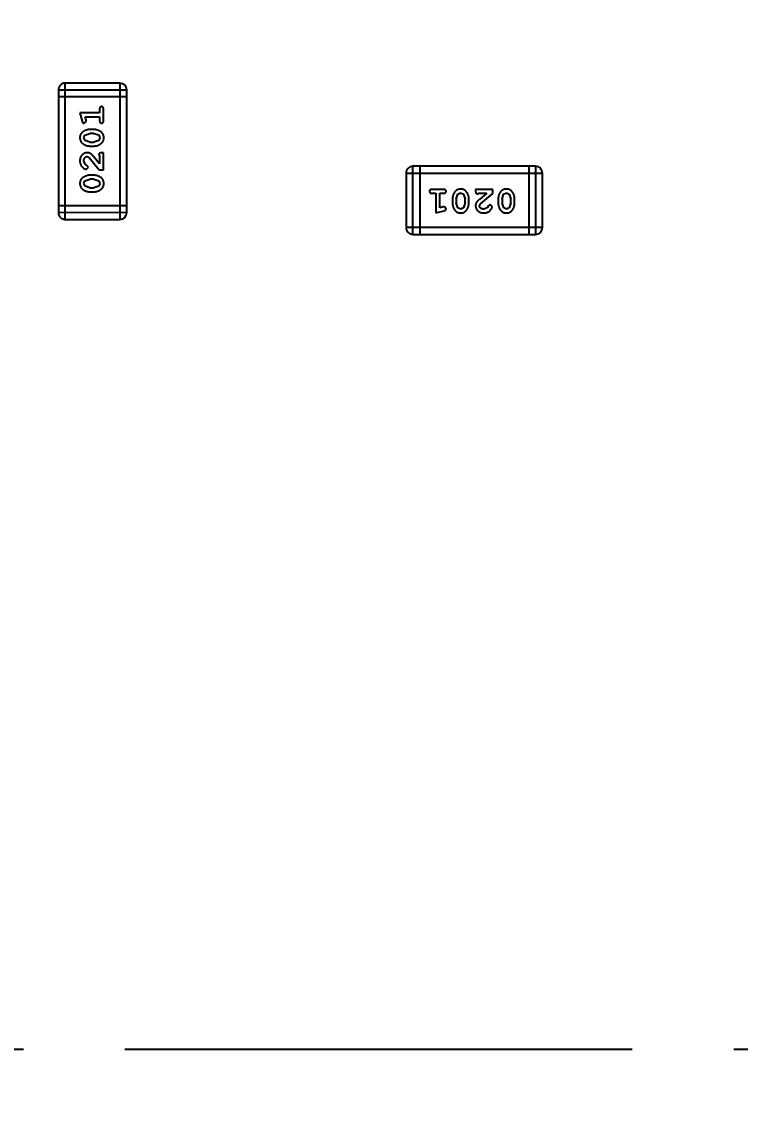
# Model space of a CAD drawing. Header units: millimetres. Extents: x -49 to 153, y -182 to -55.
# Drawn here: x 131.549 to 134.76, y -126.87 to -121.981 of the extents above; entities that cross this region are included whole.
import ezdxf

# ---------------------------------------------------------------- set-up
doc = ezdxf.new("R2010")
doc.units = ezdxf.units.MM
doc.header["$LTSCALE"] = 1.21
doc.header["$MEASUREMENT"] = 0
doc.header["$PDMODE"] = 3
doc.header["$PDSIZE"] = 0.3125
doc.linetypes.add('CENTER', pattern=[0.6, 0.375, -0.075, 0.075, -0.075])
doc.layers.get('0').update_dxf_attribs({"linetype": 'CONTINUOUS'})
doc.layers.get('DEFPOINTS').update_dxf_attribs({"linetype": 'CONTINUOUS'})
doc.layers.add('Dim', color=3, linetype='CONTINUOUS', lineweight=25)
doc.styles.get("Standard").update_dxf_attribs({"font": 'txt', "width": 0.8})
doc.dimstyles.get("Standard").update_dxf_attribs({"dimtxt": 0.15625, "dimasz": 0.1875, "dimexe": 0.125, "dimexo": 0.0625, "dimgap": 0.09, "dimtad": 0, "dimtih": 1, "dimtoh": 1, "dimzin": 4, "dimdsep": 46, "dimtxsty": 'Standard', "dimblk": '_FILLED', "dimblk1": '_FILLED', "dimblk2": '_FILLED', "dimcen": 0.09, "dimazin": 1, "dimtp": 0.01, "dimtm": 0.01, "dimtfac": 1, "dimtofl": 0, "dimtmove": 0, "dimatfit": 3, "dimldrblk": '_FILLED', "dimfxl": 1, "dimtolj": 1, "dimtzin": 4, "dimarcsym": 0})

# ---------------------------------------------------------------- blocks, each defined once
blk = doc.blocks.new('_FILLED')
at = {"color": 0, "linetype": 'ByBlock'}
blk.add_solid([(0, 0), (-1, 0.1667), (-1, -0.1667)], dxfattribs=at)
blk = doc.blocks.new('*D79')
at = {"layer": 'DEFPOINTS', "color": 0}
for p in [(103.9882, -113.9099), (95.9455, -118.3888), (95.7094, -126.5744), (123.0081, -126.5744), (150.6978, -126.5744)]:
    blk.add_point(p, dxfattribs=at)
at = {"layer": 'Dim', "color": 0, "lineweight": -2}
for p, q in [((103.9361, -113.8752), (99.3703, -110.835)), ((95.6469, -126.5744), (94.6096, -126.5744))]:
    blk.add_line(p, q, dxfattribs=at)
for start, end in [(149.38213, 160.15016), (166.19189, 176.95991)]:
    blk.add_arc((123.0081, -126.5744), 28.2735, start, end, dxfattribs=at)
at = {"layer": 'Dim', "color": 0, "lineweight": -2, "xscale": 1.5, "yscale": 1.5, "zscale": 1.5}
for p, rotation in [((99.4744, -110.9043), 57.86208909579157), ((94.7346, -126.5744), 268.4799565881056)]:
    blk.add_blockref('_FILLED', p, dxfattribs=dict(at, rotation=rotation))
at = {"layer": 'Dim', "color": 0, "insert": (95.9455, -118.3888), "char_height": 1.5, "attachment_point": 5, "rotation": 73.171}
blk.add_mtext('\\A1;34%%d', dxfattribs=at)
blk = doc.blocks.new('*D80')
at = {"layer": 'DEFPOINTS', "color": 0}
for p in [(95.7094, -126.5744), (123.0081, -126.5744), (150.6978, -126.5744), (95.977, -134.8087), (104.0987, -139.2733)]:
    blk.add_point(p, dxfattribs=at)
at = {"layer": 'Dim', "color": 0, "lineweight": -2}
for p, q in [((95.6469, -126.5744), (94.6256, -126.5744)), ((104.0468, -139.3081), (99.4459, -142.398))]:
    blk.add_line(p, q, dxfattribs=at)
for start, end in [(183.04181, 193.91939), (199.96454, 210.84213)]:
    blk.add_arc((123.0081, -126.5744), 28.2575, start, end, dxfattribs=at)
at = {"layer": 'Dim', "color": 0, "lineweight": -2, "xscale": 1.5, "yscale": 1.5, "zscale": 1.5}
for p, rotation in [((94.7506, -126.5744), 91.52090279416298), ((99.5496, -142.3283), 302.3630280277945)]:
    blk.add_blockref('_FILLED', p, dxfattribs=dict(at, rotation=rotation))
at = {"layer": 'Dim', "color": 0, "insert": (95.977, -134.8087), "char_height": 1.5, "attachment_point": 5, "rotation": 286.942}
blk.add_mtext('\\A1;34%%d', dxfattribs=at)

msp = doc.modelspace()

# ---------------------------------------------------------------- linework, layer by layer
at = {"color": 6, "linetype": 'Continuous'}
for p, q in [((131.9869, -122.2554), (131.7431, -122.2554)), ((131.7431, -122.865), (131.7431, -122.2554)), ((131.9869, -122.2554), (131.9869, -122.865)), ((131.7126, -122.2859), (132.0174, -122.2859)), ((131.7126, -122.2859), (131.7126, -122.8346)), ((132.0174, -122.8345), (132.0174, -122.2859)), ((132.0174, -122.3164), (131.7126, -122.3164)), ((131.8964, -122.3887), (131.8083, -122.3888)), ((131.8083, -122.3888), (131.8182, -122.4253)), ((131.8315, -122.4061), (131.8964, -122.4061)), ((131.8356, -122.4211), (131.8315, -122.4061)), ((131.8964, -122.3714), (131.8964, -122.3887)), ((131.8964, -122.4061), (131.8964, -122.4234)), ((131.9138, -122.4234), (131.9137, -122.3714)), ((131.8274, -122.4344), (131.8367, -122.4265)), ((131.8367, -122.4265), (131.8356, -122.4211)), ((131.8257, -122.4997), (131.8309, -122.4876)), ((131.8315, -122.5121), (131.8257, -122.4997)), ((131.8309, -122.4876), (131.8532, -122.48)), ((131.8707, -122.4627), (131.853, -122.4627)), ((131.8704, -122.48), (131.8532, -122.48)), ((131.8704, -122.48), (131.8922, -122.4872)), ((131.8922, -122.4872), (131.898, -122.4995)), ((131.898, -122.4995), (131.8927, -122.5117)), ((131.8532, -122.5193), (131.8315, -122.5121)), ((131.853, -122.5366), (131.8707, -122.5366)), ((131.8532, -122.5193), (131.8704, -122.5193)), ((131.8927, -122.5117), (131.8704, -122.5193)), ((131.8311, -122.6182), (131.8257, -122.6033)), ((131.8402, -122.5838), (131.8499, -122.5886)), ((131.8499, -122.5886), (131.8949, -122.6436)), ((131.8965, -122.6169), (131.8694, -122.5833)), ((131.8933, -122.5752), (131.8965, -122.5807)), ((131.8965, -122.5807), (131.8965, -122.6169)), ((131.9138, -122.5665), (131.9059, -122.5665)), ((131.9138, -122.6436), (131.9138, -122.5665)), ((131.8396, -122.6232), (131.8311, -122.6182)), ((131.8377, -122.6405), (131.8461, -122.6316)), ((131.8461, -122.6316), (131.8396, -122.6232)), ((131.8949, -122.6436), (131.9138, -122.6436)), ((133.8455, -122.627), (133.2969, -122.627)), ((133.2969, -122.9318), (133.2969, -122.627)), ((133.3274, -122.627), (133.3274, -122.9318)), ((133.815, -122.627), (133.8151, -122.9318)), ((133.8455, -122.627), (133.8456, -122.9318)), ((131.8257, -122.7042), (131.831, -122.6921)), ((131.8315, -122.7166), (131.8257, -122.7042)), ((131.831, -122.6921), (131.8533, -122.6845)), ((131.8707, -122.6672), (131.853, -122.6672)), ((131.8705, -122.6845), (131.8533, -122.6845)), ((131.8705, -122.6845), (131.8922, -122.6918)), ((131.8922, -122.6918), (131.898, -122.704)), ((131.898, -122.704), (131.8928, -122.7162)), ((133.2664, -122.6575), (133.876, -122.6574)), ((133.2664, -122.6575), (133.2664, -122.9013)), ((133.876, -122.9013), (133.876, -122.6574)), ((131.8533, -122.7238), (131.8315, -122.7166)), ((131.853, -122.7411), (131.8707, -122.7411)), ((131.8533, -122.7238), (131.8705, -122.7238)), ((131.8928, -122.7162), (131.8705, -122.7238)), ((133.4344, -122.7306), (133.3824, -122.7306)), ((133.3824, -122.7479), (133.3997, -122.7479)), ((133.3997, -122.7479), (133.3997, -122.836)), ((133.417, -122.7479), (133.4344, -122.7479)), ((133.4171, -122.8129), (133.417, -122.7479)), ((133.491, -122.7739), (133.4982, -122.7522)), ((133.4982, -122.7522), (133.5105, -122.7464)), ((133.5105, -122.7464), (133.5227, -122.7516)), ((133.5227, -122.7516), (133.5303, -122.7739)), ((133.6546, -122.7306), (133.5775, -122.7306)), ((133.5775, -122.7306), (133.5775, -122.7385)), ((133.5862, -122.7511), (133.5917, -122.7479)), ((133.5917, -122.7479), (133.6279, -122.7479)), ((133.6279, -122.7479), (133.5943, -122.775)), ((133.5996, -122.7945), (133.6546, -122.7495)), ((133.6546, -122.7495), (133.6546, -122.7306)), ((133.6955, -122.7739), (133.7027, -122.7521)), ((133.7027, -122.7521), (133.715, -122.7463)), ((133.715, -122.7463), (133.7272, -122.7516)), ((133.7272, -122.7516), (133.7348, -122.7739)), ((133.4737, -122.7737), (133.4737, -122.7914)), ((133.491, -122.7739), (133.491, -122.7911)), ((133.4986, -122.8134), (133.491, -122.7911)), ((133.5303, -122.7911), (133.5231, -122.8129)), ((133.5303, -122.7911), (133.5303, -122.7739)), ((133.5476, -122.7914), (133.5476, -122.7737)), ((133.5948, -122.8042), (133.5996, -122.7945)), ((133.6426, -122.7983), (133.6341, -122.8048)), ((133.6515, -122.8067), (133.6426, -122.7983)), ((133.6782, -122.7737), (133.6782, -122.7914)), ((133.6955, -122.7739), (133.6955, -122.7911)), ((133.7031, -122.8134), (133.6955, -122.7911)), ((133.7348, -122.7911), (133.7276, -122.8129)), ((133.7348, -122.7911), (133.7348, -122.7739)), ((133.7521, -122.7914), (133.7521, -122.7736)), ((132.0174, -122.8041), (131.7126, -122.8041)), ((132.0174, -122.8345), (131.7126, -122.8346)), ((133.3997, -122.836), (133.4363, -122.8262)), ((133.4321, -122.8087), (133.4171, -122.8129)), ((133.4375, -122.8077), (133.4321, -122.8087)), ((133.4454, -122.817), (133.4375, -122.8077)), ((133.5107, -122.8187), (133.4986, -122.8134)), ((133.5231, -122.8129), (133.5107, -122.8187)), ((133.6292, -122.8133), (133.6143, -122.8187)), ((133.6341, -122.8048), (133.6292, -122.8133)), ((133.7152, -122.8187), (133.7031, -122.8134)), ((133.7276, -122.8129), (133.7152, -122.8187)), ((131.7431, -122.865), (131.9869, -122.865)), ((133.876, -122.9013), (133.2664, -122.9013)), ((133.2969, -122.9318), (133.8456, -122.9318))]:
    msp.add_line(p, q, dxfattribs=at)
at = {"color": 4, "linetype": 'CENTER', "ltscale": 5}
msp.add_line((95.7094, -126.5744), (150.6978, -126.5744), dxfattribs=at)
at = {"color": 7, "linetype": 'Continuous'}
msp.add_arc((123.0081, -126.5744), 24.48, 100.97933, 79.01595, dxfattribs=at)
at = {"color": 6, "linetype": 'Continuous'}
for centre, start, end in [((131.7431, -122.2859), 90.0045, 180.0045), ((131.9869, -122.2859), 0.0045, 90.0045), ((133.2969, -122.6575), 90.0045, 180.0045), ((133.8455, -122.6574), 0.0045, 90.0045), ((131.7431, -122.8346), 180.0045, 270.0045), ((131.9869, -122.8345), 270.0045, 0.0045), ((133.2969, -122.9013), 180.0045, 270.0045), ((133.8455, -122.9013), 270.0045, 0.0045)]:
    msp.add_arc(centre, 0.0305, start, end, dxfattribs=at)
for points, knots in [([(131.9051, -122.3604), (131.9045, -122.3605), (131.9033, -122.3605), (131.9016, -122.361), (131.9001, -122.3619), (131.8988, -122.363), (131.8977, -122.3646), (131.897, -122.3665), (131.8965, -122.3689), (131.8965, -122.3705), (131.8964, -122.3714)], [0, 0, 0, 0, 0.11517, 0.223509, 0.328254, 0.438012, 0.553651, 0.682263, 0.830856, 1, 1, 1, 1]), ([(131.9137, -122.3714), (131.9137, -122.3705), (131.9137, -122.3689), (131.9132, -122.3665), (131.9125, -122.3646), (131.9114, -122.363), (131.9101, -122.3619), (131.9086, -122.361), (131.9069, -122.3605), (131.9057, -122.3605), (131.9051, -122.3604)], [0, 0, 0, 0, 0.169012, 0.317488, 0.445429, 0.560977, 0.67065, 0.776666, 0.88492, 1, 1, 1, 1]), ([(131.8182, -122.4253), (131.8185, -122.4262), (131.819, -122.4277), (131.8198, -122.4298), (131.8207, -122.4315), (131.8217, -122.4326), (131.8229, -122.4334), (131.8243, -122.434), (131.8258, -122.4343), (131.8268, -122.4344), (131.8274, -122.4344)], [0, 0, 0, 0, 0.187321, 0.344927, 0.475328, 0.579604, 0.674244, 0.773631, 0.882025, 1, 1, 1, 1]), ([(131.8964, -122.4234), (131.8965, -122.4243), (131.8965, -122.4259), (131.897, -122.4283), (131.8977, -122.4302), (131.8988, -122.4318), (131.9001, -122.4329), (131.9016, -122.4338), (131.9033, -122.4343), (131.9045, -122.4343), (131.9051, -122.4344)], [0, 0, 0, 0, 0.169102, 0.317658, 0.446239, 0.563118, 0.671828, 0.776546, 0.884858, 1, 1, 1, 1]), ([(131.9051, -122.4344), (131.9057, -122.4343), (131.9069, -122.4343), (131.9086, -122.4338), (131.9101, -122.4329), (131.9114, -122.4318), (131.9125, -122.4302), (131.9132, -122.4283), (131.9137, -122.4259), (131.9137, -122.4243), (131.9138, -122.4234)], [0, 0, 0, 0, 0.115051, 0.223278, 0.329269, 0.437893, 0.554681, 0.682591, 0.83103, 1, 1, 1, 1]), ([(131.853, -122.4627), (131.8519, -122.4627), (131.8497, -122.4627), (131.8466, -122.463), (131.8434, -122.4636), (131.8403, -122.4642), (131.8373, -122.4652), (131.8343, -122.4663), (131.8313, -122.4676), (131.8284, -122.4691), (131.8257, -122.4707), (131.8231, -122.4723), (131.8208, -122.474), (131.8187, -122.4756), (131.8168, -122.4773), (131.8152, -122.4791), (131.8138, -122.4808), (131.8122, -122.4832), (131.8106, -122.4863), (131.8093, -122.4905), (131.8085, -122.495), (131.8084, -122.4982), (131.8084, -122.4998)], [0, 0, 0, 0, 0.049855, 0.099516, 0.148482, 0.19758, 0.246804, 0.296268, 0.346517, 0.397047, 0.446826, 0.49336, 0.537801, 0.579207, 0.617974, 0.654833, 0.689171, 0.722088, 0.786392, 0.853518, 0.924186, 1, 1, 1, 1]), ([(131.8084, -122.4998), (131.8084, -122.5013), (131.8085, -122.5041), (131.8092, -122.5082), (131.8103, -122.512), (131.8119, -122.5156), (131.814, -122.5189), (131.8165, -122.5219), (131.8194, -122.5247), (131.8228, -122.5272), (131.8264, -122.5294), (131.8301, -122.5313), (131.8338, -122.533), (131.8376, -122.5343), (131.8414, -122.5353), (131.8452, -122.5361), (131.8491, -122.5365), (131.8517, -122.5366), (131.853, -122.5366)], [0, 0, 0, 0, 0.06692, 0.130834, 0.19258, 0.252759, 0.312631, 0.373411, 0.436359, 0.501894, 0.568244, 0.632472, 0.69556, 0.757163, 0.818592, 0.878885, 0.939235, 1, 1, 1, 1]), ([(131.9153, -122.4996), (131.9153, -122.4981), (131.9152, -122.4953), (131.9145, -122.4912), (131.9134, -122.4874), (131.9118, -122.4838), (131.9098, -122.4805), (131.9072, -122.4774), (131.9043, -122.4746), (131.9009, -122.4722), (131.8973, -122.47), (131.8936, -122.468), (131.8899, -122.4664), (131.8862, -122.465), (131.8824, -122.464), (131.8785, -122.4632), (131.8746, -122.4628), (131.872, -122.4627), (131.8707, -122.4627)], [0, 0, 0, 0, 0.067217, 0.131051, 0.19272, 0.252824, 0.312745, 0.373449, 0.436041, 0.501494, 0.567761, 0.632087, 0.695096, 0.757109, 0.817993, 0.878657, 0.939311, 1, 1, 1, 1]), ([(131.8707, -122.5366), (131.8718, -122.5366), (131.8739, -122.5366), (131.8771, -122.5363), (131.8802, -122.5358), (131.8833, -122.5351), (131.8864, -122.5342), (131.8894, -122.5331), (131.8923, -122.5318), (131.8952, -122.5303), (131.8979, -122.5288), (131.9005, -122.5271), (131.9028, -122.5255), (131.9049, -122.5238), (131.9068, -122.5221), (131.9084, -122.5205), (131.9098, -122.5187), (131.9114, -122.5163), (131.9131, -122.5132), (131.9144, -122.509), (131.9152, -122.5044), (131.9153, -122.5012), (131.9153, -122.4996)], [0, 0, 0, 0, 0.049886, 0.09882, 0.148132, 0.19689, 0.246038, 0.295176, 0.345305, 0.395692, 0.445312, 0.491875, 0.535813, 0.577009, 0.616081, 0.652689, 0.687585, 0.720206, 0.785062, 0.85223, 0.923759, 1, 1, 1, 1]), ([(131.8411, -122.5665), (131.84, -122.5666), (131.8378, -122.5666), (131.8346, -122.5671), (131.8315, -122.5679), (131.8285, -122.569), (131.8256, -122.5705), (131.8229, -122.5723), (131.8203, -122.5744), (131.8179, -122.5768), (131.8157, -122.5794), (131.8137, -122.5823), (131.812, -122.5853), (131.8107, -122.5885), (131.8097, -122.592), (131.8089, -122.5955), (131.8084, -122.5993), (131.8084, -122.6019), (131.8084, -122.6032)], [0, 0, 0, 0, 0.060981, 0.120256, 0.178148, 0.236115, 0.293993, 0.352864, 0.413358, 0.476056, 0.539296, 0.602396, 0.665116, 0.728325, 0.792919, 0.859317, 0.928302, 1, 1, 1, 1]), ([(131.8084, -122.6032), (131.8084, -122.6049), (131.8085, -122.6082), (131.8094, -122.6132), (131.8108, -122.6179), (131.8128, -122.6224), (131.8152, -122.6266), (131.8181, -122.6302), (131.8214, -122.6334), (131.8249, -122.6359), (131.8285, -122.6378), (131.8318, -122.6393), (131.8348, -122.6402), (131.8368, -122.6404), (131.8377, -122.6405)], [0, 0, 0, 0, 0.098286, 0.193983, 0.289056, 0.384352, 0.477435, 0.566197, 0.652355, 0.737986, 0.818188, 0.887401, 0.94802, 1, 1, 1, 1]), ([(131.8257, -122.6033), (131.8257, -122.6019), (131.8258, -122.5992), (131.8267, -122.5954), (131.828, -122.592), (131.8299, -122.5891), (131.8322, -122.5868), (131.8347, -122.5851), (131.8374, -122.584), (131.8393, -122.5839), (131.8402, -122.5838)], [0, 0, 0, 0, 0.156344, 0.299348, 0.4327, 0.561, 0.682299, 0.791883, 0.89611, 1, 1, 1, 1]), ([(131.8694, -122.5833), (131.8686, -122.5824), (131.8672, -122.5807), (131.8649, -122.5783), (131.8628, -122.5762), (131.8608, -122.5744), (131.859, -122.5727), (131.8572, -122.5714), (131.8556, -122.5703), (131.8535, -122.5692), (131.851, -122.5681), (131.8478, -122.5672), (131.8445, -122.5666), (131.8423, -122.5665), (131.8411, -122.5665)], [0, 0, 0, 0, 0.103002, 0.197728, 0.285279, 0.365235, 0.437224, 0.502446, 0.560545, 0.611446, 0.707576, 0.80349, 0.900532, 1, 1, 1, 1]), ([(131.9059, -122.5665), (131.9048, -122.5665), (131.9029, -122.5666), (131.9001, -122.567), (131.8979, -122.5677), (131.8962, -122.5688), (131.8949, -122.5701), (131.894, -122.5716), (131.8934, -122.5733), (131.8933, -122.5745), (131.8933, -122.5752)], [0, 0, 0, 0, 0.1844, 0.34094, 0.473574, 0.586824, 0.690029, 0.789175, 0.890445, 1, 1, 1, 1]), ([(131.853, -122.6672), (131.8519, -122.6672), (131.8498, -122.6673), (131.8466, -122.6676), (131.8434, -122.6681), (131.8403, -122.6688), (131.8373, -122.6697), (131.8343, -122.6708), (131.8313, -122.6721), (131.8284, -122.6736), (131.8257, -122.6752), (131.8231, -122.6768), (131.8208, -122.6785), (131.8187, -122.6801), (131.8169, -122.6819), (131.8152, -122.6836), (131.8138, -122.6853), (131.8122, -122.6877), (131.8106, -122.6908), (131.8093, -122.695), (131.8085, -122.6996), (131.8084, -122.7027), (131.8084, -122.7043)], [0, 0, 0, 0, 0.049855, 0.099516, 0.148482, 0.19758, 0.246804, 0.296268, 0.346517, 0.397047, 0.446826, 0.49336, 0.537801, 0.579207, 0.617974, 0.654833, 0.689171, 0.722088, 0.786392, 0.853518, 0.924186, 1, 1, 1, 1]), ([(131.9153, -122.7041), (131.9153, -122.7026), (131.9152, -122.6998), (131.9145, -122.6957), (131.9134, -122.6919), (131.9118, -122.6883), (131.9098, -122.685), (131.9073, -122.682), (131.9043, -122.6792), (131.9009, -122.6767), (131.8973, -122.6745), (131.8937, -122.6725), (131.8899, -122.6709), (131.8862, -122.6695), (131.8824, -122.6685), (131.8785, -122.6677), (131.8746, -122.6673), (131.872, -122.6672), (131.8707, -122.6672)], [0, 0, 0, 0, 0.067217, 0.131051, 0.19272, 0.252824, 0.312745, 0.373449, 0.436041, 0.501494, 0.567761, 0.632087, 0.695096, 0.757109, 0.817993, 0.878657, 0.939311, 1, 1, 1, 1]), ([(131.8707, -122.7411), (131.8718, -122.7411), (131.8739, -122.7411), (131.8771, -122.7408), (131.8802, -122.7403), (131.8833, -122.7396), (131.8864, -122.7387), (131.8894, -122.7376), (131.8923, -122.7363), (131.8952, -122.7348), (131.898, -122.7333), (131.9005, -122.7317), (131.9028, -122.73), (131.9049, -122.7284), (131.9068, -122.7267), (131.9084, -122.725), (131.9099, -122.7232), (131.9115, -122.7209), (131.9131, -122.7177), (131.9144, -122.7135), (131.9152, -122.7089), (131.9153, -122.7057), (131.9153, -122.7041)], [0, 0, 0, 0, 0.049886, 0.09882, 0.148132, 0.19689, 0.246038, 0.295176, 0.345305, 0.395692, 0.445312, 0.491875, 0.535813, 0.577009, 0.616081, 0.652689, 0.687585, 0.720206, 0.785062, 0.85223, 0.923759, 1, 1, 1, 1]), ([(131.8084, -122.7043), (131.8084, -122.7058), (131.8085, -122.7086), (131.8092, -122.7127), (131.8103, -122.7165), (131.8119, -122.7201), (131.814, -122.7234), (131.8165, -122.7264), (131.8194, -122.7292), (131.8228, -122.7317), (131.8264, -122.7339), (131.8301, -122.7358), (131.8338, -122.7375), (131.8376, -122.7388), (131.8414, -122.7399), (131.8452, -122.7406), (131.8491, -122.7411), (131.8517, -122.7411), (131.853, -122.7411)], [0, 0, 0, 0, 0.06692, 0.130834, 0.19258, 0.252759, 0.312631, 0.373411, 0.436359, 0.501894, 0.568244, 0.632472, 0.69556, 0.757163, 0.818592, 0.878885, 0.939235, 1, 1, 1, 1]), ([(133.3824, -122.7306), (133.3815, -122.7307), (133.3799, -122.7307), (133.3775, -122.7312), (133.3756, -122.7319), (133.374, -122.733), (133.3729, -122.7343), (133.372, -122.7358), (133.3715, -122.7375), (133.3715, -122.7387), (133.3714, -122.7393)], [0, 0, 0, 0, 0.169012, 0.317488, 0.445429, 0.560977, 0.67065, 0.776666, 0.88492, 1, 1, 1, 1]), ([(133.3714, -122.7393), (133.3715, -122.7399), (133.3715, -122.7411), (133.372, -122.7428), (133.3729, -122.7443), (133.374, -122.7456), (133.3756, -122.7467), (133.3775, -122.7474), (133.3799, -122.7479), (133.3815, -122.7479), (133.3824, -122.7479)], [0, 0, 0, 0, 0.11517, 0.223509, 0.328254, 0.438012, 0.553651, 0.682263, 0.830856, 1, 1, 1, 1]), ([(133.4454, -122.7393), (133.4453, -122.7387), (133.4453, -122.7375), (133.4448, -122.7358), (133.4439, -122.7343), (133.4428, -122.733), (133.4412, -122.7319), (133.4393, -122.7312), (133.4369, -122.7307), (133.4352, -122.7307), (133.4344, -122.7306)], [0, 0, 0, 0, 0.115051, 0.223278, 0.329269, 0.437893, 0.554681, 0.682591, 0.83103, 1, 1, 1, 1]), ([(133.4344, -122.7479), (133.4352, -122.7479), (133.4369, -122.7479), (133.4393, -122.7474), (133.4412, -122.7467), (133.4428, -122.7456), (133.4439, -122.7442), (133.4448, -122.7428), (133.4453, -122.7411), (133.4453, -122.7399), (133.4454, -122.7393)], [0, 0, 0, 0, 0.169102, 0.317658, 0.446239, 0.563118, 0.671828, 0.776546, 0.884858, 1, 1, 1, 1]), ([(133.5106, -122.7291), (133.5091, -122.7291), (133.5063, -122.7292), (133.5022, -122.7299), (133.4984, -122.731), (133.4948, -122.7326), (133.4915, -122.7346), (133.4884, -122.7371), (133.4856, -122.7401), (133.4832, -122.7435), (133.481, -122.7471), (133.479, -122.7507), (133.4774, -122.7545), (133.476, -122.7582), (133.475, -122.762), (133.4742, -122.7659), (133.4738, -122.7698), (133.4737, -122.7724), (133.4737, -122.7737)], [0, 0, 0, 0, 0.067217, 0.131051, 0.19272, 0.252824, 0.312745, 0.373449, 0.436041, 0.501494, 0.567761, 0.632087, 0.695096, 0.757109, 0.817993, 0.878657, 0.939311, 1, 1, 1, 1]), ([(133.5476, -122.7737), (133.5476, -122.7726), (133.5476, -122.7705), (133.5473, -122.7673), (133.5468, -122.7642), (133.5461, -122.7611), (133.5452, -122.758), (133.5441, -122.755), (133.5428, -122.7521), (133.5413, -122.7492), (133.5398, -122.7464), (133.5381, -122.7439), (133.5365, -122.7416), (133.5348, -122.7395), (133.5331, -122.7376), (133.5314, -122.736), (133.5297, -122.7345), (133.5273, -122.7329), (133.5242, -122.7313), (133.52, -122.73), (133.5154, -122.7292), (133.5122, -122.7291), (133.5106, -122.7291)], [0, 0, 0, 0, 0.049886, 0.09882, 0.148132, 0.19689, 0.246038, 0.295176, 0.345305, 0.395692, 0.445312, 0.491875, 0.535813, 0.577009, 0.616081, 0.652689, 0.687585, 0.720206, 0.785062, 0.85223, 0.923759, 1, 1, 1, 1]), ([(133.5775, -122.7385), (133.5775, -122.7396), (133.5776, -122.7415), (133.578, -122.7442), (133.5787, -122.7465), (133.5797, -122.7482), (133.5811, -122.7495), (133.5826, -122.7504), (133.5843, -122.751), (133.5855, -122.751), (133.5862, -122.7511)], [0, 0, 0, 0, 0.1844, 0.34094, 0.473574, 0.586824, 0.690029, 0.789175, 0.890445, 1, 1, 1, 1]), ([(133.7151, -122.729), (133.7136, -122.7291), (133.7108, -122.7291), (133.7067, -122.7299), (133.7029, -122.731), (133.6993, -122.7326), (133.696, -122.7346), (133.693, -122.7371), (133.6901, -122.7401), (133.6877, -122.7435), (133.6855, -122.7471), (133.6835, -122.7507), (133.6819, -122.7544), (133.6805, -122.7582), (133.6795, -122.762), (133.6787, -122.7659), (133.6783, -122.7697), (133.6782, -122.7724), (133.6782, -122.7737)], [0, 0, 0, 0, 0.067217, 0.131051, 0.19272, 0.252824, 0.312745, 0.373449, 0.436041, 0.501494, 0.567761, 0.632087, 0.695096, 0.757109, 0.817993, 0.878657, 0.939311, 1, 1, 1, 1]), ([(133.7521, -122.7736), (133.7521, -122.7726), (133.7521, -122.7704), (133.7518, -122.7673), (133.7513, -122.7641), (133.7506, -122.761), (133.7497, -122.758), (133.7486, -122.755), (133.7473, -122.752), (133.7458, -122.7492), (133.7443, -122.7464), (133.7426, -122.7439), (133.741, -122.7416), (133.7394, -122.7395), (133.7377, -122.7376), (133.736, -122.7359), (133.7342, -122.7345), (133.7319, -122.7329), (133.7287, -122.7313), (133.7245, -122.73), (133.7199, -122.7292), (133.7167, -122.7291), (133.7151, -122.729)], [0, 0, 0, 0, 0.049886, 0.09882, 0.148132, 0.19689, 0.246038, 0.295176, 0.345305, 0.395692, 0.445312, 0.491875, 0.535813, 0.577009, 0.616081, 0.652689, 0.687585, 0.720206, 0.785062, 0.85223, 0.923759, 1, 1, 1, 1]), ([(133.4737, -122.7914), (133.4737, -122.7925), (133.4737, -122.7946), (133.474, -122.7978), (133.4746, -122.801), (133.4752, -122.8041), (133.4762, -122.8071), (133.4773, -122.8101), (133.4786, -122.8131), (133.4801, -122.816), (133.4817, -122.8187), (133.4833, -122.8213), (133.485, -122.8236), (133.4866, -122.8257), (133.4883, -122.8275), (133.49, -122.8292), (133.4918, -122.8306), (133.4941, -122.8322), (133.4973, -122.8338), (133.5015, -122.8351), (133.506, -122.8359), (133.5092, -122.836), (133.5108, -122.836)], [0, 0, 0, 0, 0.049855, 0.099516, 0.148482, 0.19758, 0.246804, 0.296268, 0.346517, 0.397047, 0.446826, 0.49336, 0.537801, 0.579207, 0.617974, 0.654833, 0.689171, 0.722088, 0.786392, 0.853518, 0.924186, 1, 1, 1, 1]), ([(133.5108, -122.836), (133.5123, -122.836), (133.5151, -122.8359), (133.5192, -122.8352), (133.523, -122.8341), (133.5266, -122.8325), (133.5299, -122.8304), (133.5329, -122.8279), (133.5357, -122.825), (133.5382, -122.8216), (133.5404, -122.818), (133.5423, -122.8143), (133.544, -122.8106), (133.5453, -122.8068), (133.5463, -122.803), (133.5471, -122.7992), (133.5475, -122.7953), (133.5476, -122.7927), (133.5476, -122.7914)], [0, 0, 0, 0, 0.06692, 0.130834, 0.19258, 0.252759, 0.312631, 0.373411, 0.436359, 0.501894, 0.568244, 0.632472, 0.69556, 0.757163, 0.818592, 0.878885, 0.939235, 1, 1, 1, 1]), ([(133.5943, -122.775), (133.5934, -122.7757), (133.5917, -122.7772), (133.5893, -122.7794), (133.5872, -122.7816), (133.5854, -122.7835), (133.5837, -122.7854), (133.5824, -122.7872), (133.5813, -122.7888), (133.5802, -122.7909), (133.5791, -122.7934), (133.5782, -122.7966), (133.5776, -122.7999), (133.5775, -122.8021), (133.5775, -122.8033)], [0, 0, 0, 0, 0.103002, 0.197728, 0.285279, 0.365235, 0.437224, 0.502446, 0.560545, 0.611446, 0.707576, 0.80349, 0.900532, 1, 1, 1, 1]), ([(133.6782, -122.7914), (133.6782, -122.7925), (133.6783, -122.7946), (133.6785, -122.7978), (133.6791, -122.8009), (133.6798, -122.804), (133.6807, -122.8071), (133.6818, -122.8101), (133.6831, -122.8131), (133.6846, -122.816), (133.6862, -122.8187), (133.6878, -122.8212), (133.6895, -122.8236), (133.6911, -122.8257), (133.6929, -122.8275), (133.6946, -122.8292), (133.6963, -122.8306), (133.6987, -122.8322), (133.7018, -122.8338), (133.706, -122.8351), (133.7105, -122.8359), (133.7137, -122.836), (133.7153, -122.836)], [0, 0, 0, 0, 0.049855, 0.099516, 0.148482, 0.19758, 0.246804, 0.296268, 0.346517, 0.397047, 0.446826, 0.49336, 0.537801, 0.579207, 0.617974, 0.654833, 0.689171, 0.722088, 0.786392, 0.853518, 0.924186, 1, 1, 1, 1]), ([(133.7153, -122.836), (133.7168, -122.836), (133.7196, -122.8359), (133.7237, -122.8352), (133.7275, -122.8341), (133.7311, -122.8325), (133.7344, -122.8304), (133.7374, -122.8279), (133.7402, -122.8249), (133.7427, -122.8215), (133.7449, -122.818), (133.7468, -122.8143), (133.7485, -122.8106), (133.7498, -122.8068), (133.7509, -122.803), (133.7516, -122.7992), (133.7521, -122.7953), (133.7521, -122.7927), (133.7521, -122.7914)], [0, 0, 0, 0, 0.06692, 0.130834, 0.19258, 0.252759, 0.312631, 0.373411, 0.436359, 0.501894, 0.568244, 0.632472, 0.69556, 0.757163, 0.818592, 0.878885, 0.939235, 1, 1, 1, 1]), ([(133.4363, -122.8262), (133.4372, -122.8259), (133.4387, -122.8254), (133.4408, -122.8246), (133.4424, -122.8237), (133.4436, -122.8226), (133.4444, -122.8215), (133.445, -122.8201), (133.4453, -122.8186), (133.4454, -122.8175), (133.4454, -122.817)], [0, 0, 0, 0, 0.187321, 0.344927, 0.475328, 0.579604, 0.674244, 0.773631, 0.882025, 1, 1, 1, 1]), ([(133.5775, -122.8033), (133.5776, -122.8044), (133.5776, -122.8066), (133.5781, -122.8098), (133.5789, -122.8129), (133.58, -122.8159), (133.5815, -122.8187), (133.5833, -122.8215), (133.5854, -122.824), (133.5878, -122.8265), (133.5904, -122.8287), (133.5933, -122.8307), (133.5963, -122.8323), (133.5995, -122.8337), (133.603, -122.8347), (133.6065, -122.8355), (133.6103, -122.8359), (133.6129, -122.836), (133.6142, -122.836)], [0, 0, 0, 0, 0.060981, 0.120256, 0.178148, 0.236115, 0.293993, 0.352864, 0.413358, 0.476056, 0.539296, 0.602396, 0.665116, 0.728325, 0.792919, 0.859317, 0.928302, 1, 1, 1, 1]), ([(133.6143, -122.8187), (133.6129, -122.8187), (133.6102, -122.8186), (133.6064, -122.8177), (133.603, -122.8164), (133.6001, -122.8144), (133.5978, -122.8122), (133.5961, -122.8097), (133.595, -122.807), (133.5949, -122.8051), (133.5948, -122.8042)], [0, 0, 0, 0, 0.156344, 0.299348, 0.4327, 0.561, 0.682299, 0.791883, 0.89611, 1, 1, 1, 1]), ([(133.6142, -122.836), (133.6159, -122.836), (133.6192, -122.8358), (133.6242, -122.835), (133.6289, -122.8336), (133.6334, -122.8316), (133.6376, -122.8291), (133.6412, -122.8263), (133.6444, -122.823), (133.6469, -122.8194), (133.6488, -122.8159), (133.6503, -122.8126), (133.6512, -122.8095), (133.6514, -122.8076), (133.6515, -122.8067)], [0, 0, 0, 0, 0.098286, 0.193983, 0.289056, 0.384352, 0.477435, 0.566197, 0.652355, 0.737986, 0.818188, 0.887401, 0.94802, 1, 1, 1, 1])]:
    msp.add_open_spline(points, degree=3, knots=knots, dxfattribs=at)

# ---------------------------------------------------------------- dimensions: what is measured, and where the dimension line sits
at = {"layer": 'Dim'}
for base, line1, picture, middle in [((95.9455, -118.3888), ((123.0081, -126.5744), (103.9882, -113.9099)), '*D79', (95.9455, -118.3888)), ((95.977, -134.8087), ((123.0081, -126.5744), (104.0987, -139.2733)), '*D80', (95.977, -134.8087))]:
    dim = msp.add_angular_dim_2l(base=base, line1=line1, line2=((95.7094, -126.5744), (150.6978, -126.5744)), dimstyle='Standard', override={"dimtxt": 1.5, "dimasz": 1.5, "dimtih": 0, "dimtoh": 0, "dimzin": 0, "dimcen": 0.198, "dimadec": 0, "dimazin": 0, "dimtp": 0, "dimtm": 0, "dimtdec": 4, "dimtzin": 0, "dimarcsym": 1}, dxfattribs=at)
    dim.commit()
    dim.dimension.update_dxf_attribs({"geometry": picture, "text_midpoint": middle})

doc.saveas('drawing.dxf')
